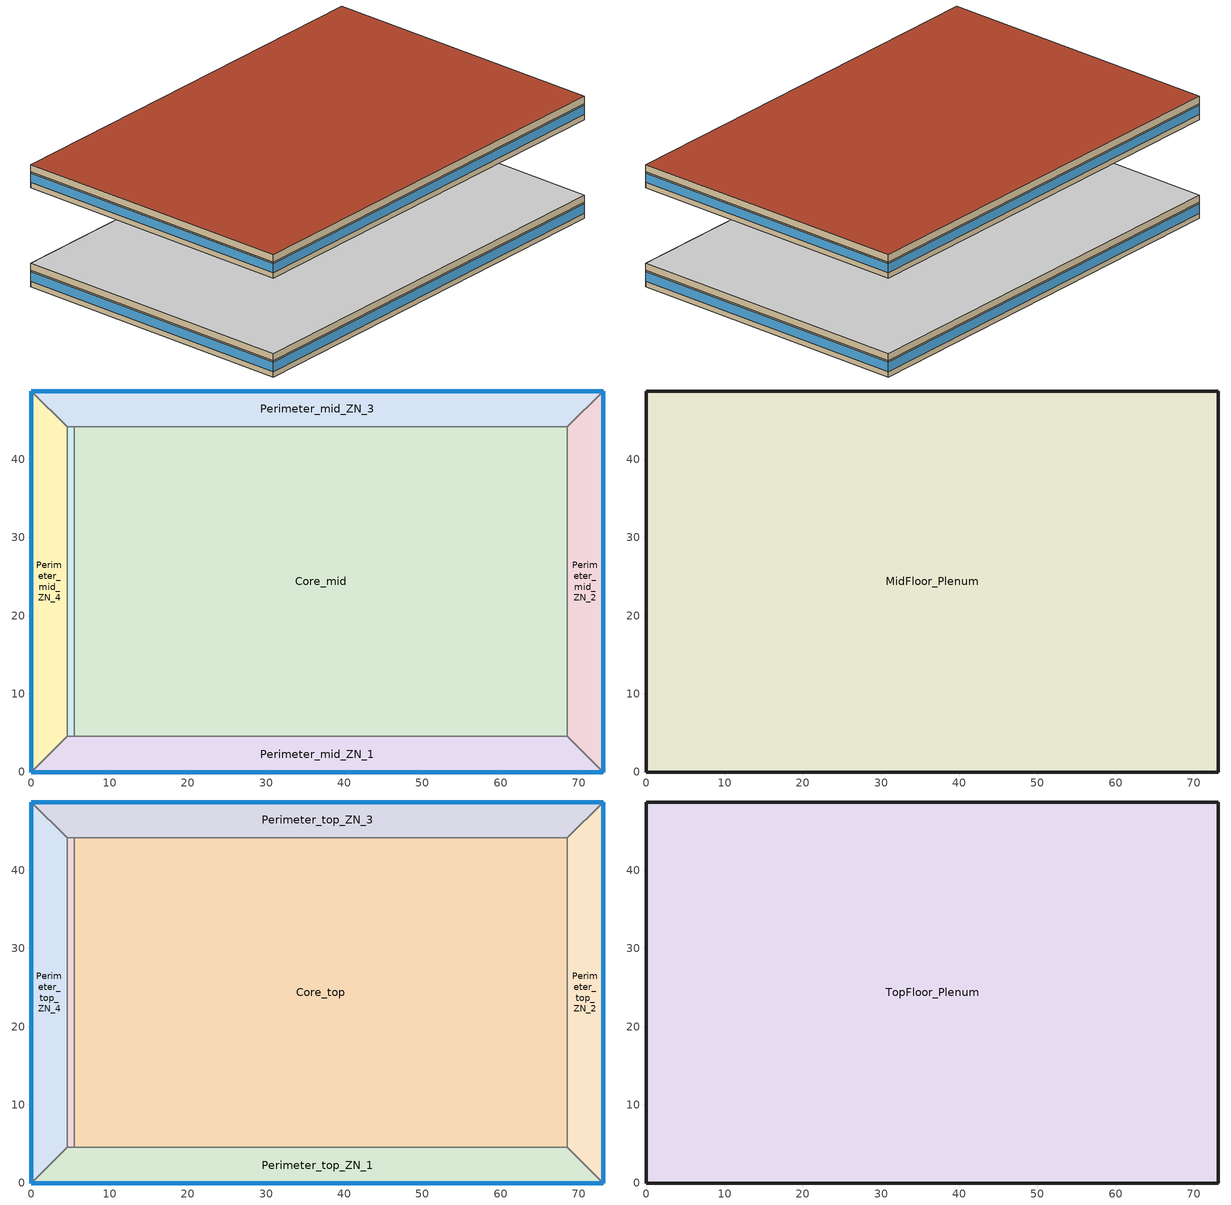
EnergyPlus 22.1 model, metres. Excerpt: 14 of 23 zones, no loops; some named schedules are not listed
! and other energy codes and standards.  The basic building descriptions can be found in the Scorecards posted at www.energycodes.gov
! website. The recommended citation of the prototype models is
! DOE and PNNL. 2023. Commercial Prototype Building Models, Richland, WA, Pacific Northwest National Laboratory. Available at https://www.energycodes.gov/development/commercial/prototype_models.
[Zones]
Core_mid
 floor adiabatic (int_slab_floor): 68.53,44.16 68.53,4.57 5.49,4.57 5.49,44.16 z16.77
 wall to Perimeter_mid_ZN_1 (int_wall): 5.49,4.57 68.53,4.57 z16.77:19.51
 wall to DataCenter_mid_ZN_6 (int_wall): 5.49,44.16 5.49,4.57 z16.77:19.51
 wall to Perimeter_mid_ZN_3 (int_wall): 68.53,44.16 5.49,44.16 z16.77:19.51
 wall to Perimeter_mid_ZN_2 (int_wall): 68.53,4.57 68.53,44.16 z16.77:19.51
 ceiling to MidFloor_Plenum (DropCeiling): 5.49,44.16 5.49,4.57 68.53,4.57 68.53,44.16 z19.51
Perimeter_mid_ZN_3
 floor adiabatic (int_slab_floor): 73.11,48.74 68.53,44.16 4.57,44.16 0,48.74 z16.77
 wall outside (nonres_ext_wall_mid): 73.11,48.74 0,48.74 z16.77:19.51
 wall to Perimeter_mid_ZN_4 (int_wall): 0,48.74 4.57,44.16 z16.77:19.51
 wall to Perimeter_mid_ZN_2 (int_wall): 68.53,44.16 73.11,48.74 z16.77:19.51
 wall to DataCenter_mid_ZN_6 (int_wall): 4.57,44.16 5.49,44.16 z16.77:19.51
 window (Window_U_0.455_SHGC_North_0.249): 73.11,48.74 0,48.74 z17.68:19.27
 ceiling to MidFloor_Plenum (DropCeiling): 0,48.74 4.57,44.16 68.53,44.16 73.11,48.74 z19.51
Perimeter_mid_ZN_2
 floor adiabatic (int_slab_floor): 73.11,48.74 73.11,0 68.53,4.57 68.53,44.16 z16.77
 wall outside (nonres_ext_wall_mid): 73.11,0 73.11,48.74 z16.77:19.51
 wall to Perimeter_mid_ZN_1 (int_wall): 68.53,4.57 73.11,0 z16.77:19.51
 window (Window_U_0.455_SHGC_East_0.249): 73.11,0 73.11,48.74 z17.68:19.27
 ceiling to MidFloor_Plenum (DropCeiling): 68.53,44.16 68.53,4.57 73.11,0 73.11,48.74 z19.51
Perimeter_mid_ZN_1
 floor adiabatic (int_slab_floor): 68.53,4.57 73.11,0 0,0 4.57,4.57 z16.77
 wall outside (nonres_ext_wall_mid): 0,0 73.11,0 z16.77:19.51
 wall to DataCenter_mid_ZN_6 (int_wall): 5.49,4.57 4.57,4.57 z16.77:19.51
 wall to Perimeter_mid_ZN_4 (int_wall): 4.57,4.57 0,0 z16.77:19.51
 window (Window_U_0.455_SHGC_South_0.249): 0,0 73.11,0 z17.68:19.27
 ceiling to MidFloor_Plenum (DropCeiling): 4.57,4.57 0,0 73.11,0 68.53,4.57 z19.51
Perimeter_mid_ZN_4
 floor adiabatic (int_slab_floor): 4.57,44.16 4.57,4.57 0,0 0,48.74 z16.77
 wall outside (nonres_ext_wall_mid): 0,48.74 0,0 z16.77:19.51
 wall to DataCenter_mid_ZN_6 (int_wall): 4.57,4.57 4.57,44.16 z16.77:19.51
 window (Window_U_0.455_SHGC_West_0.249): 0,48.74 0,0 z17.68:19.27
 ceiling to MidFloor_Plenum (DropCeiling): 0,48.74 0,0 4.57,4.57 4.57,44.16 z19.51
DataCenter_mid_ZN_6
 floor adiabatic (int_slab_floor): 5.49,44.16 5.49,4.57 4.57,4.57 4.57,44.16 z16.77
 ceiling to MidFloor_Plenum (DropCeiling): 4.57,44.16 4.57,4.57 5.49,4.57 5.49,44.16 z19.51
MidFloor_Plenum
 wall outside (nonres_ext_wall_mid): 73.11,48.74 0,48.74 0,0 73.11,0 73.11,48.74 z19.51:20.73
 ceiling adiabatic (int_slab_ceiling): 0,48.74 0,0 73.11,0 73.11,48.74 z20.73
Core_top
 floor adiabatic (int_slab_floor): 68.53,44.16 68.53,4.57 5.49,4.57 5.49,44.16 z33.54
 wall to Perimeter_bot_ZN_1 (int_wall): 5.49,4.57 68.53,4.57 z33.54:36.28
 wall to Perimeter_top_ZN_4 (int_wall): 5.49,44.16 5.49,4.57 z33.54:36.28
 wall to Perimeter_top_ZN_3 (int_wall): 68.53,44.16 5.49,44.16 z33.54:36.28
 wall to Perimeter_top_ZN_2 (int_wall): 68.53,4.57 68.53,44.16 z33.54:36.28
 ceiling to TopFloor_Plenum (DropCeiling): 5.49,44.16 5.49,4.57 68.53,4.57 68.53,44.16 z36.28
Perimeter_top_ZN_3
 floor adiabatic (int_slab_floor): 73.11,48.74 68.53,44.16 4.57,44.16 0,48.74 z33.54
 wall outside (nonres_ext_wall_top): 73.11,48.74 0,48.74 z33.54:36.28
 wall to Perimeter_top_ZN_4 (int_wall): 0,48.74 4.57,44.16 z33.54:36.28
 wall to Perimeter_top_ZN_2 (int_wall): 68.53,44.16 73.11,48.74 z33.54:36.28
 wall to DataCenter_top_ZN_6 (int_wall): 4.57,44.16 5.49,44.16 z33.54:36.28
 window (Window_U_0.455_SHGC_North_0.249): 73.11,48.74 0,48.74 z34.45:36.04
 ceiling to TopFloor_Plenum (DropCeiling): 0,48.74 4.57,44.16 68.53,44.16 73.11,48.74 z36.28
Perimeter_top_ZN_2
 floor adiabatic (int_slab_floor): 73.11,48.74 73.11,0 68.53,4.57 68.53,44.16 z33.54
 wall outside (nonres_ext_wall_top): 73.11,0 73.11,48.74 z33.54:36.28
 wall to Perimeter_top_ZN_1 (int_wall): 68.53,4.57 73.11,0 z33.54:36.28
 window (Window_U_0.455_SHGC_East_0.249): 73.11,0 73.11,48.74 z34.45:36.04
 ceiling to TopFloor_Plenum (DropCeiling): 68.53,44.16 68.53,4.57 73.11,0 73.11,48.74 z36.28
Perimeter_top_ZN_1
 floor adiabatic (int_slab_floor): 68.53,4.57 73.11,0 0,0 4.57,4.57 z33.54
 wall outside (nonres_ext_wall_top): 0,0 73.11,0 z33.54:36.28
 wall to DataCenter_top_ZN_6 (int_wall): 5.49,4.57 4.57,4.57 z33.54:36.28
 wall to Perimeter_top_ZN_4 (int_wall): 4.57,4.57 0,0 z33.54:36.28
 window (Window_U_0.455_SHGC_South_0.249): 0,0 73.11,0 z34.45:36.04
 ceiling to TopFloor_Plenum (DropCeiling): 4.57,4.57 0,0 73.11,0 68.53,4.57 z36.28
Perimeter_top_ZN_4
 floor adiabatic (int_slab_floor): 4.57,44.16 4.57,4.57 0,0 0,48.74 z33.54
 wall outside (nonres_ext_wall_top): 0,48.74 0,0 z33.54:36.28
 wall to DataCenter_top_ZN_6 (int_wall): 4.57,4.57 4.57,44.16 z33.54:36.28
 window (Window_U_0.455_SHGC_West_0.249): 0,48.74 0,0 z34.45:36.04
 ceiling to TopFloor_Plenum (DropCeiling): 0,48.74 0,0 4.57,4.57 4.57,44.16 z36.28
DataCenter_top_ZN_6
 floor adiabatic (int_slab_floor): 5.49,44.16 5.49,4.57 4.57,4.57 4.57,44.16 z33.54
 ceiling to TopFloor_Plenum (DropCeiling): 4.57,44.16 4.57,4.57 5.49,4.57 5.49,44.16 z36.28
TopFloor_Plenum
 wall outside (nonres_ext_wall_top): 0,0 73.11,0 73.11,48.74 0,48.74 0,0 z36.28:37.5
 roof outside (nonres_roof): 0,48.74 0,0 73.11,0 73.11,48.74 z37.5
[Building]
OfficeLarge: North Axis {deg}=0; Terrain=City; Loads Convergence Tolerance Value {W}=0.04; Temperature Convergence Tolerance Value {deltaC}=0.2; Solar Distribution=FullInteriorAndExterior; Maximum Number of Warmup Days=25; Minimum Number of Warmup Days=6
[Site:Location]
Site:Location=Tampa-MacDill.AFB_FL_USA WMO=747880; Latitude {N+ S-}=27.85; Longitude {W- E+}=-82.52; Time Zone Relative to GMT {GMT+/-}=-5; Elevation {m}=8
[SizingPeriod:DesignDay] Day of Month=21; Dry-Bulb Temperature Range Modifier Type=DefaultMultipliers; Humidity Condition Type=Wetbulb; Barometric Pressure {Pa}=101229; Rain {Yes/No}=No; Snow on ground {Yes/No}=No; Daylight Savings Time Indicator=No
Name | Month | Day Type | Maximum Dry-Bulb Temperature {C} | Daily Dry-Bulb Temperature Range {C} | Wetbulb at Maximum Dry-Bulb {C} | Wind Speed {m/s} design conditions vs. traditional 6.71 m/s (15 mph) | Wind Direction {Degrees; N=0, S=180} | Solar Model Indicator | Clearness {0.0 to 1.1} | Wind Speed {m/s} design conditions vs. traditional 3.35 m/s (7mph) | ASHRAE Clear Sky Optical Depth for Beam Irradiance (taub) | ASHRAE Clear Sky Optical Depth for Diffuse Irradiance (taud)
Tampa-MacDill.AFB_FL_USA Ann Htg 99.6% Condns DB | 1 | WinterDesignDay | 4.6 | 0 | 4.6 | 2.5 | 10 | ASHRAEClearSky | 0
Tampa-MacDill.AFB_FL_USA Ann Clg .4% Condns DB=>MWB | 8 | SummerDesignDay | 33.9 | 7.9 | 25.1 |  | 270 | ASHRAETau |  | 3.1 | 0.491 | 2.016
[Site:WaterMainsTemperature]
Calculation Method=Correlation; Annual average outdoor air temperature {C}=21.85; Maximum difference in monthly average outdoor air temperatures {C}=14.3
[Site:GroundTemperature:FCfactorMethod]
January Ground Temperature {C}=24.2; February Ground Temperature {C}=18.9; March Ground Temperature {C}=15.7; April Ground Temperature {C}=13.6; May Ground Temperature {C}=15.5; June Ground Temperature {C}=17.1; July Ground Temperature {C}=21.2; August Ground Temperature {C}=26.9; September Ground Temperature {C}=27.6; October Ground Temperature {C}=27.9; November Ground Temperature {C}=27.4; December Ground Temperature {C}=26.2
[Material:NoMass]
CP02 CARPET PAD: VeryRough, 0.21648, 0.9, 0.7, 0.8
Nonres_Roof_Insulation: MediumSmooth, 4.31889, 0.9, 0.7, 0.7
Nonres_Exterior_Wall_Insulation_mid: MediumSmooth, 0.546733, 0.9, 0.7, 0.7
Nonres_Exterior_Wall_Insulation_top: MediumSmooth, 0.434323, 0.9, 0.7, 0.7
[Construction]
InteriorFurnishings: Std Wood 6inch
DropCeiling: AC02 Acoustic Ceiling
int_wall: G01 13mm gypsum board, G01 13mm gypsum board
int_slab_floor: 100mm Normalweight concrete floor, CP02 CARPET PAD
int_slab_ceiling: CP02 CARPET PAD, 100mm Normalweight concrete floor
nonres_roof: F13 Built-up roofing, Nonres_Roof_Insulation, F08 Metal surface
nonres_ext_wall_mid: 200mm Normalweight concrete wall, Nonres_Exterior_Wall_Insulation_mid, G01 13mm gypsum board
nonres_ext_wall_top: 200mm Normalweight concrete wall, Nonres_Exterior_Wall_Insulation_top, G01 13mm gypsum board
Window_U_0.455_SHGC_East_0.249: Glazing Layer East
Window_U_0.455_SHGC_South_0.249: Glazing Layer South
Window_U_0.455_SHGC_West_0.249: Glazing Layer West
Window_U_0.455_SHGC_North_0.249: Glazing Layer North
[Material]
Name | Roughness | Thickness {m} | Conductivity {W/m-K} | Density {kg/m3} | Specific Heat {J/kg-K} | Thermal Absorptance | Solar Absorptance | Visible Absorptance | Absorptance:Thermal | Absorptance:Solar | Absorptance:Visible
Std Wood 6inch | MediumSmooth | 0.15 | 0.12 | 540 | 1210 | 0.9 | 0.7 | 0.7
AC02 Acoustic Ceiling | MediumSmooth | 0.0127 | 0.057 | 288 | 1339 | 0.9 | 0.7 | 0.2
F08 Metal surface | Smooth | 0.0008 | 45.28 | 7824 | 500
F13 Built-up roofing | Rough | 0.0095 | 0.16 | 1120 | 1460 |  |  |  | 0.75 | 0.45
G01 13mm gypsum board | Smooth | 0.0127 | 0.16 | 800 | 1090 |  |  |  | 0.9 | 0.7 | 0.5
200mm Normalweight concrete wall | MediumRough | 0.2032 | 2.31 | 2322 | 832
100mm Normalweight concrete floor | MediumRough | 0.1016 | 2.31 | 2322 | 832
[WindowMaterial:SimpleGlazingSystem] U-Factor {W/m2-K}=2.58361; Solar Heat Gain Coefficient=0.249; Visible Transmittance=0.2739
Glazing Layer East; Glazing Layer South; Glazing Layer West; Glazing Layer North
[Zone]
Name | Type | Multiplier | Ceiling Height {m} | Volume {m3} | Floor Area {m2} | Part of Total Floor Area
Core_mid; Perimeter_mid_ZN_3; Perimeter_mid_ZN_2; Perimeter_mid_ZN_1; Perimeter_mid_ZN_4 | 1 | 10 | autocalculate | autocalculate | autocalculate | YES
Core_top; Perimeter_top_ZN_3; Perimeter_top_ZN_2; Perimeter_top_ZN_1; Perimeter_top_ZN_4 | 1 | 1 | autocalculate | autocalculate | autocalculate | YES
MidFloor_Plenum |  | 10 | autocalculate | autocalculate | autocalculate | No
TopFloor_Plenum |  | 1 | autocalculate | autocalculate | autocalculate | No
DataCenter_mid_ZN_6 |  | 10
DataCenter_top_ZN_6 |  | 1
[InternalMass] Construction=InteriorFurnishings
Name | Zone or ZoneList | Surface Area {m2}
Core_mid_InternalMass_1 | Core_mid | 5064.65
Core_top_InternalMass_1 | Core_top | 5064.65
Perimeter_mid_ZN_3_InternalMass_1 | Perimeter_mid_ZN_3 | 626.8258
Perimeter_mid_ZN_2_InternalMass_1 | Perimeter_mid_ZN_2 | 403.9504
Perimeter_mid_ZN_1_InternalMass_1 | Perimeter_mid_ZN_1 | 626.8354
Perimeter_mid_ZN_4_InternalMass_1 | Perimeter_mid_ZN_4 | 403.9478
Perimeter_top_ZN_3_InternalMass_1 | Perimeter_top_ZN_3 | 626.8258
Perimeter_top_ZN_2_InternalMass_1 | Perimeter_top_ZN_2 | 403.9504
Perimeter_top_ZN_1_InternalMass_1 | Perimeter_top_ZN_1 | 626.8354
Perimeter_top_ZN_4_InternalMass_1 | Perimeter_top_ZN_4 | 403.9478
[People] Number of People Calculation Method=Area/Person; Floor Area per Person {m2/person}=18.5788; Fraction Radiant=0.3; Sensible Heat Fraction=AUTOCALCULATE; Activity Level Schedule=ACTIVITY_SCH; Enable ASHRAE 55 Comfort Warnings=No; Mean Radiant Temperature Calculation Type=ZoneAveraged; Work Efficiency Schedule=WORK_EFF_SCH; Clothing Insulation Calculation Method=ClothingInsulationSchedule; Clothing Insulation Schedule=CLOTHING_SCH; Air Velocity Schedule=AIR_VELO_SCH; Thermal Comfort Model 1 Type=FANGER
Name | Zone or ZoneList or Space or SpaceList | Number of People Schedule
DataCenter_mid_ZN_6 | DataCenter_mid_ZN_6 | BLDG_OCC_SCH_wo_SB
DataCenter_top_ZN_6 | DataCenter_top_ZN_6 | BLDG_OCC_SCH_wo_SB
Core_mid | Core_mid | BLDG_OCC_SCH_wo_SB
Core_top | Core_top | BLDG_OCC_SCH_wo_SB
Perimeter_mid_ZN_3 | Perimeter_mid_ZN_3 | BLDG_OCC_SCH_wo_SB
Perimeter_mid_ZN_2 | Perimeter_mid_ZN_2 | BLDG_OCC_SCH_w_SB
Perimeter_mid_ZN_1 | Perimeter_mid_ZN_1 | BLDG_OCC_SCH_wo_SB
Perimeter_mid_ZN_4 | Perimeter_mid_ZN_4 | BLDG_OCC_SCH_wo_SB
Perimeter_top_ZN_3 | Perimeter_top_ZN_3 | BLDG_OCC_SCH_wo_SB
Perimeter_top_ZN_2 | Perimeter_top_ZN_2 | BLDG_OCC_SCH_wo_SB
Perimeter_top_ZN_1 | Perimeter_top_ZN_1 | BLDG_OCC_SCH_wo_SB
Perimeter_top_ZN_4 | Perimeter_top_ZN_4 | BLDG_OCC_SCH_wo_SB
[Lights] Design Level Calculation Method=Watts/Area; Return Air Fraction=0; Fraction Radiant=0.7; Fraction Visible=0.2; Fraction Replaceable=1; Return Air Fraction Calculated from Plenum Temperature=No
Name | Zone or ZoneList or Space or SpaceList | Schedule | Watts per Zone Floor Area {W/m2}
Core_mid_Lights | Core_mid | ltg_sch_office | 6.59986
Core_top_Lights | Core_top | ltg_sch_office | 6.59986
Perimeter_mid_ZN_3_Lights | Perimeter_mid_ZN_3 | ltg_sch_office | 6.59986
Perimeter_mid_ZN_2_Lights | Perimeter_mid_ZN_2 | ltg_sch_office | 6.59986
Perimeter_mid_ZN_1_Lights | Perimeter_mid_ZN_1 | ltg_sch_office | 6.59986
Perimeter_mid_ZN_4_Lights | Perimeter_mid_ZN_4 | ltg_sch_office | 6.59986
Perimeter_top_ZN_3_Lights | Perimeter_top_ZN_3 | ltg_sch_office | 6.59986
Perimeter_top_ZN_2_Lights | Perimeter_top_ZN_2 | ltg_sch_office | 6.59986
Perimeter_top_ZN_1_Lights | Perimeter_top_ZN_1 | ltg_sch_office | 6.59986
Perimeter_top_ZN_4_Lights | Perimeter_top_ZN_4 | ltg_sch_office | 6.59986
DataCenter_mid_Lights | DataCenter_mid_ZN_6 | ltg_sch_datacenter | 9.779
DataCenter_top_Lights | DataCenter_top_ZN_6 | ltg_sch_datacenter | 9.779
[ElectricEquipment] Fraction Latent=0; Fraction Lost=0
Name | Zone or ZoneList or Space or SpaceList | Schedule | Design Level Calculation Method | Design Level {W} | Fraction Radiant | Watts per Zone Floor Area {W/m2}
Core_mid_MiscPlug_Equip | Core_mid | BLDG_EQUIP_SCH | EquipmentLevel | 20142.8 | 0.5
Core_top_MiscPlug_Equip | Core_top | BLDG_EQUIP_SCH | EquipmentLevel | 20142.8 | 0.5
Perimeter_mid_ZN_3_MiscPlug_Equip | Perimeter_mid_ZN_3 | BLDG_EQUIP_SCH | EquipmentLevel | 2529.24 | 0.5
Perimeter_mid_ZN_2_MiscPlug_Equip | Perimeter_mid_ZN_2 | BLDG_EQUIP_SCH | EquipmentLevel | 1629.94 | 0.5
Perimeter_mid_ZN_1_MiscPlug_Equip | Perimeter_mid_ZN_1 | BLDG_EQUIP_SCH | EquipmentLevel | 2529.28 | 0.5
Perimeter_mid_ZN_4_MiscPlug_Equip | Perimeter_mid_ZN_4 | BLDG_EQUIP_SCH | EquipmentLevel | 1629.93 | 0.5
Perimeter_top_ZN_3_MiscPlug_Equip | Perimeter_top_ZN_3 | BLDG_EQUIP_SCH | EquipmentLevel | 2529.24 | 0.5
Perimeter_top_ZN_2_MiscPlug_Equip | Perimeter_top_ZN_2 | BLDG_EQUIP_SCH | EquipmentLevel | 1629.94 | 0.5
Perimeter_top_ZN_1_MiscPlug_Equip | Perimeter_top_ZN_1 | BLDG_EQUIP_SCH | EquipmentLevel | 2529.28 | 0.5
Perimeter_top_ZN_4_MiscPlug_Equip | Perimeter_top_ZN_4 | BLDG_EQUIP_SCH | EquipmentLevel | 1629.93 | 0.5
DataCenter_mid_MiscPlug_Equip | DataCenter_mid_ZN_6 | DataCenter_EQUIP_SCH | Watts/Area | 0 | 0.1 | 215.299
DataCenter_top_MiscPlug_Equip | DataCenter_top_ZN_6 | DataCenter_EQUIP_SCH | Watts/Area | 0 | 0.1 | 215.299
[Exterior:FuelEquipment] Fuel Use Type=Electricity
Name | Schedule | Design Level {W}
Elevators | BLDG_ELEVATORS | 226204
Elevators_Lights_Fan | ELEV_LIGHT_FAN_SCH_ADD_DF | 752
[Exterior:Lights] Control Option=AstronomicalClock
Name | Schedule | Design Level {W}
Exterior_Lights_a | Exterior_lighting_schedule_a | 13271.55
Exterior_Lights_b | Exterior_lighting_schedule_b_2016 | 989.48
Exterior_Lights_c | Exterior_lighting_schedule_c_2016 | 26594.85
[Daylighting:Controls] Daylighting Method=SplitFlux; Availability Schedule=DaylightAvailSch; Lighting Control Type=Continuousoff; Minimum Input Power Fraction for Continuous or ContinuousOff Dimming Control=0.2; Minimum Light Output Fraction for Continuous or ContinuousOff Dimming Control=0.2; Number of Stepped Control Steps=3; Probability Lighting will be Reset When Needed in Manual Stepped Control=1; Maximum Allowable Discomfort Glare Index=22; Fraction of Lights Controlled by Reference Point 1=0.3857; Illuminance Setpoint at Reference Point 1 {lux}=377; Fraction of Lights Controlled by Reference Point 2=0.1385; Illuminance Setpoint at Reference Point 2 {lux}=377
Name | Zone or Space | Glare Calculation Daylighting Reference Point | Glare Calculation Azimuth Angle of View Direction Clockwise from Zone y-Axis {deg} | Daylighting Reference Point 1 | Daylighting Reference Point 2
Perimeter_mid_ZN_1_DaylCtrl | Perimeter_mid_ZN_1 | Perimeter_mid_ZN_1_DaylRefPt1 | 180 | Perimeter_mid_ZN_1_DaylRefPt1 | Perimeter_mid_ZN_1_DaylRefPt2
Perimeter_mid_ZN_2_DaylCtrl | Perimeter_mid_ZN_2 | Perimeter_mid_ZN_2_DaylRefPt1 | 90 | Perimeter_mid_ZN_2_DaylRefPt1 | Perimeter_mid_ZN_2_DaylRefPt2
Perimeter_mid_ZN_3_DaylCtrl | Perimeter_mid_ZN_3 | Perimeter_mid_ZN_3_DaylRefPt1 | 0 | Perimeter_mid_ZN_3_DaylRefPt1 | Perimeter_mid_ZN_3_DaylRefPt2
Perimeter_mid_ZN_4_DaylCtrl | Perimeter_mid_ZN_4 | Perimeter_mid_ZN_4_DaylRefPt1 | 270 | Perimeter_mid_ZN_4_DaylRefPt1 | Perimeter_mid_ZN_4_DaylRefPt2
Perimeter_top_ZN_1_DaylCtrl | Perimeter_top_ZN_1 | Perimeter_top_ZN_1_DaylRefPt1 | 180 | Perimeter_top_ZN_1_DaylRefPt1 | Perimeter_top_ZN_1_DaylRefPt2
Perimeter_top_ZN_2_DaylCtrl | Perimeter_top_ZN_2 | Perimeter_top_ZN_2_DaylRefPt1 | 90 | Perimeter_top_ZN_2_DaylRefPt1 | Perimeter_top_ZN_2_DaylRefPt2
Perimeter_top_ZN_3_DaylCtrl | Perimeter_top_ZN_3 | Perimeter_top_ZN_3_DaylRefPt1 | 0 | Perimeter_top_ZN_3_DaylRefPt1 | Perimeter_top_ZN_3_DaylRefPt2
Perimeter_top_ZN_4_DaylCtrl | Perimeter_top_ZN_4 | Perimeter_top_ZN_4_DaylRefPt1 | 270 | Perimeter_top_ZN_4_DaylRefPt1 | Perimeter_top_ZN_4_DaylRefPt2
[ZoneInfiltration:DesignFlowRate] Schedule=INFIL_SCH_PNNL; Design Flow Rate Calculation Method=Flow/ExteriorWallArea; Flow per Exterior Surface Area {m3/s-m2}=0.000569572; Constant Term Coefficient=0; Temperature Term Coefficient=0; Velocity Term Coefficient=0.224; Velocity Squared Term Coefficient=0
Name | Zone or ZoneList
Perimeter_mid_ZN_3_Infiltration | Perimeter_mid_ZN_3
Perimeter_mid_ZN_2_Infiltration | Perimeter_mid_ZN_2
Perimeter_mid_ZN_1_Infiltration | Perimeter_mid_ZN_1
Perimeter_mid_ZN_4_Infiltration | Perimeter_mid_ZN_4
Perimeter_top_ZN_3_Infiltration | Perimeter_top_ZN_3
Perimeter_top_ZN_2_Infiltration | Perimeter_top_ZN_2
Perimeter_top_ZN_1_Infiltration | Perimeter_top_ZN_1
Perimeter_top_ZN_4_Infiltration | Perimeter_top_ZN_4
MidFloor_Plenum_Infiltration | MidFloor_Plenum
TopFloor_Plenum_Infiltration | TopFloor_Plenum
[EnergyManagementSystem:Program]
SET_Perimeter_top_ZN_2_Light_EMS_Program: SET Perimeter_top_ZN_2_LSr_IP=0.093*Perimeter_top_ZN_2_LSr/Perimeter_top_ZN_2_Area; IF (Perimeter_top_ZN_2_Occ_Sensor <= 0) && (Perimeter_top_ZN_2_LSr_IP >= 0.02); SET Perimeter_top_ZN_2_Light_Actuator = 0.02*Perimeter_top_ZN_2_Area/0.09290304; ELSE; SET Perimeter_top_ZN_2_Light_Actuator = NULL; ENDIF
SET_Perimeter_top_ZN_1_Light_EMS_Program: SET Perimeter_top_ZN_1_LSr_IP=0.093*Perimeter_top_ZN_1_LSr/Perimeter_top_ZN_1_Area; IF (Perimeter_top_ZN_1_Occ_Sensor <= 0) && (Perimeter_top_ZN_1_LSr_IP >= 0.02); SET Perimeter_top_ZN_1_Light_Actuator = 0.02*Perimeter_top_ZN_1_Area/0.09290304; ELSE; SET Perimeter_top_ZN_1_Light_Actuator = NULL; ENDIF
SET_Perimeter_top_ZN_4_Light_EMS_Program: SET Perimeter_top_ZN_4_LSr_IP=0.093*Perimeter_top_ZN_4_LSr/Perimeter_top_ZN_4_Area; IF (Perimeter_top_ZN_4_Occ_Sensor <= 0) && (Perimeter_top_ZN_4_LSr_IP >= 0.02); SET Perimeter_top_ZN_4_Light_Actuator = 0.02*Perimeter_top_ZN_4_Area/0.09290304; ELSE; SET Perimeter_top_ZN_4_Light_Actuator = NULL; ENDIF
